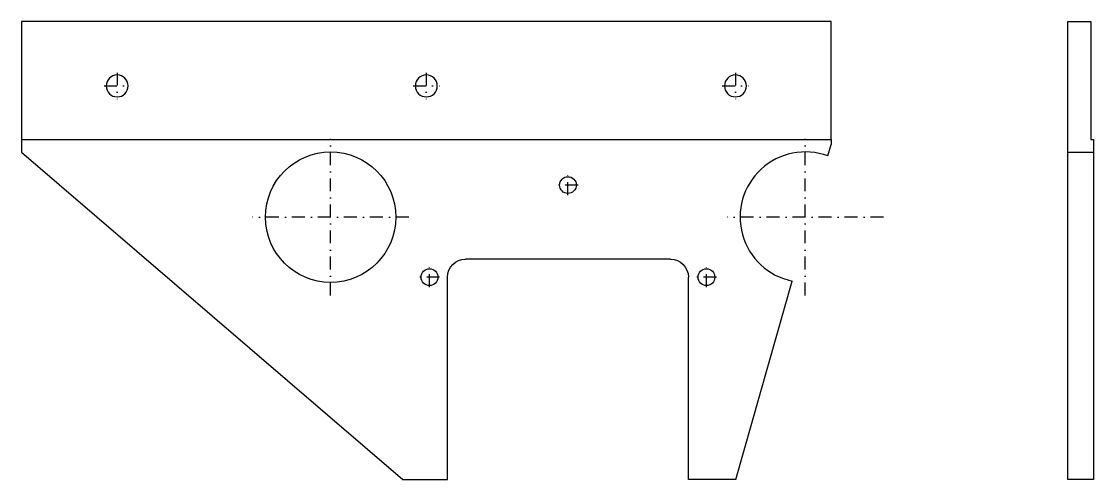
# Paper-space layout 'Pagina-1' of a CAD drawing. Header units: millimetres. Extents: x 76 to 492, y 34 to 212.
import ezdxf

# ---------------------------------------------------------------- set-up
doc = ezdxf.new("R2010")
doc.units = ezdxf.units.MM
doc.linetypes.add('DIVIDE', pattern=[10, 5, -2.5, 0, -2.5])
doc.layers.add('LAYER0', color=7, linetype='Continuous')

# ---------------------------------------------------------------- blocks, each defined once
blk = doc.blocks.new('View  0')
at = {"layer": 'LAYER0', "color": 7, "linetype": 'Continuous'}
for p, q in [((390.39, 212), (76.09, 212)), ((76.09, 212), (76.09, 166.2)), ((390.39, 166.2), (390.39, 212)), ((76.09, 166.2), (76.09, 161.32)), ((76.09, 166.2), (390.39, 166.2)), ((389.11, 159.84), (390.39, 164.32)), ((390.39, 166.2), (390.39, 164.32)), ((76.09, 161.32), (224.09, 34.32)), ((327.99, 119.82), (248.49, 119.82)), ((241.49, 34.32), (241.49, 112.82)), ((334.99, 34.32), (334.99, 112.82)), ((353.39, 34.32), (375.3, 111.32)), ((224.09, 34.32), (241.49, 34.32)), ((353.39, 34.32), (334.99, 34.32))]:
    blk.add_line(p, q, dxfattribs=at)
at = {"layer": 'LAYER0', "color": 100, "linetype": 'DIVIDE'}
for p, q in [((113.24, 192.1), (113.24, 181.9)), ((233.24, 192.1), (233.24, 181.9)), ((353.24, 192.1), (353.24, 181.9)), ((108.14, 187), (118.34, 187)), ((228.14, 187), (238.34, 187)), ((348.14, 187), (358.34, 187)), ((196.11, 105.75), (196.11, 166.47)), ((380.36, 105.75), (380.36, 166.47)), ((288.24, 144.65), (288.24, 152.45)), ((292.14, 148.55), (284.34, 148.55)), ((226.47, 136.11), (165.75, 136.11)), ((410.72, 136.11), (350, 136.11)), ((234.49, 108.92), (234.49, 116.72)), ((341.99, 108.92), (341.99, 116.72)), ((238.39, 112.82), (230.59, 112.82)), ((345.89, 112.82), (338.09, 112.82))]:
    blk.add_line(p, q, dxfattribs=at)
at = {"layer": 'LAYER0', "color": 7, "linetype": 'Continuous', "extrusion": (0, 0, -1)}
for centre in [(-113.24, 187), (-233.24, 187), (-353.24, 187)]:
    blk.add_circle(centre, 4.25, dxfattribs=at)
at = {"layer": 'LAYER0', "color": 7, "linetype": 'Continuous'}
for centre, radius in [((196.11, 136.11), 25.3), ((288.24, 148.55), 3.25), ((234.49, 112.82), 3.25), ((341.99, 112.82), 3.25)]:
    blk.add_circle(centre, radius, dxfattribs=at)
blk.add_arc((380.36, 136.11), 25.3, 69.7691, 258.4565, dxfattribs=at)
at = {"layer": 'LAYER0', "color": 7, "linetype": 'Continuous', "extrusion": (0, 0, -1)}
for centre, start, end in [((-248.49, 112.82), 0, 90), ((-327.99, 112.82), 90, 180)]:
    blk.add_arc(centre, 7, start, end, dxfattribs=at)
blk = doc.blocks.new('View  1')
at = {"layer": 'LAYER0', "color": 7, "linetype": 'Continuous'}
for p, q in [((482.27, 161.32), (482.27, 212)), ((482.27, 212), (491.27, 212)), ((491.27, 212), (491.27, 166.2)), ((491.27, 166.2), (492.27, 166.2)), ((492.27, 166.2), (492.27, 161.32)), ((482.27, 161.32), (492.27, 161.32)), ((482.27, 34.32), (482.27, 161.32)), ((492.27, 161.32), (492.27, 34.32)), ((492.27, 34.32), (482.27, 34.32))]:
    blk.add_line(p, q, dxfattribs=at)

psp = doc.layouts.new('Pagina-1')

# ---------------------------------------------------------------- block references
at = {"layer": 'LAYER0', "color": 7, "linetype": 'Continuous'}
for name in ['View  0', 'View  1']:
    psp.add_blockref(name, (0, 0), dxfattribs=at)

doc.saveas('drawing.dxf')
